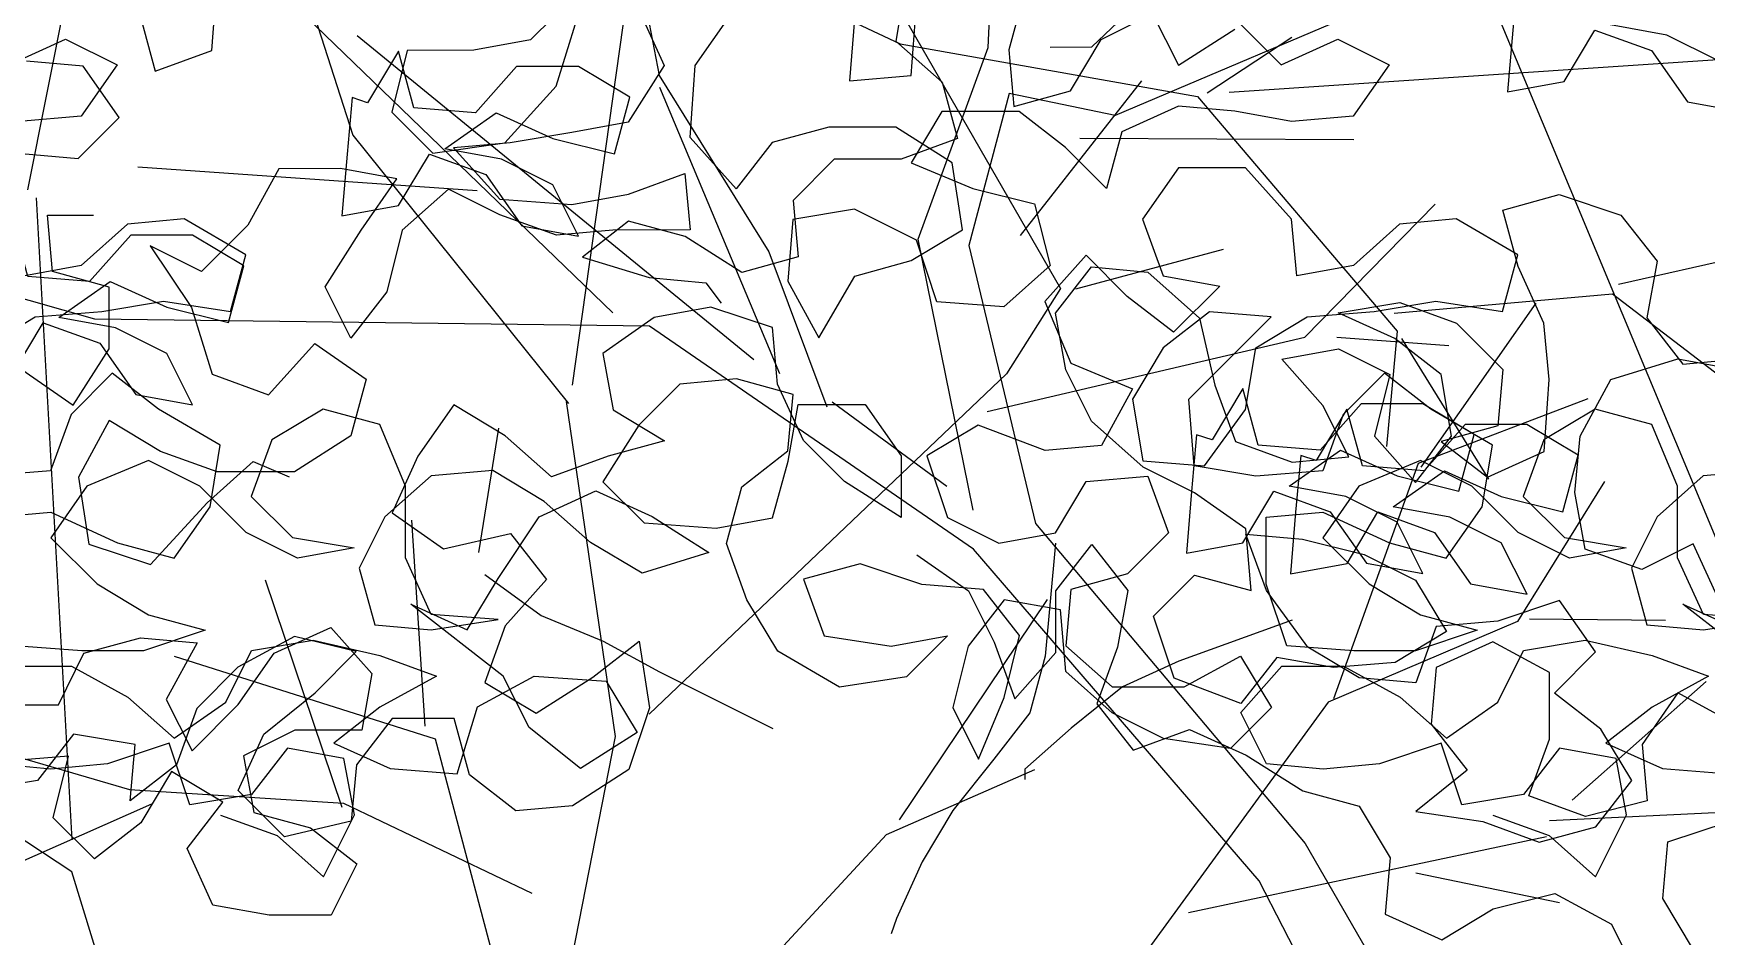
# Model space of a CAD drawing. Header units: metres. Extents: x 37 to 217, y 53 to 242.
# Drawn here: x 45.621 to 48.025, y 61.299 to 62.598 of the extents above; entities that cross this region are included whole.
import ezdxf

# ---------------------------------------------------------------- set-up
doc = ezdxf.new("R2010")
doc.units = ezdxf.units.M
doc.layers.add('DGPRO_Arboles existentes', color=7, linetype='Continuous')

# ---------------------------------------------------------------- blocks, each defined once
blk = doc.blocks.new('Celtis tala VISTA 250 gris')
at = {"color": 252}
for p, q in [((2389.1537, 1075.9269), (2388.4613, 1077.5882)), ((2389.1537, 1075.9269), (2388.4613, 1077.5882)), ((2392.4611, 1077.2983), (2392.2805, 1076.3946)), ((2392.4611, 1077.2983), (2392.2805, 1076.3946)), ((2388.0907, 1076.6731), (2388.1164, 1077.1926)), ((2388.0907, 1076.6731), (2388.1164, 1077.1926)), ((2387.5515, 1076.2917), (2386.6515, 1077.1628)), ((2387.5515, 1076.2917), (2386.6515, 1077.1628)), ((2387.525, 1077.1152), (2387.618, 1076.633)), ((2387.525, 1077.1152), (2387.618, 1076.633)), ((2392.813, 1076.9438), (2393.5344, 1076.6045)), ((2392.813, 1076.9438), (2393.5344, 1076.6045)), ((2388.2395, 1076.6742), (2388.4989, 1076.921)), ((2388.2395, 1076.6742), (2388.4989, 1076.921)), ((2392.6196, 1076.8718), (2392.7479, 1076.4731)), ((2392.6196, 1076.8718), (2392.7479, 1076.4731)), ((2388.6855, 1076.7505), (2388.2734, 1076.5753)), ((2388.6855, 1076.7505), (2388.2734, 1076.5753)), ((2393.494, 1076.7235), (2393.765, 1076.2525)), ((2393.494, 1076.7235), (2393.765, 1076.2525)), ((2387.754, 1076.2242), (2387.184, 1076.6901)), ((2387.754, 1076.2242), (2387.184, 1076.6901)), ((2387.9903, 1076.3978), (2388.0907, 1076.6731)), ((2387.9903, 1076.3978), (2388.0907, 1076.6731)), ((2388.18, 1076.6738), (2388.2395, 1076.6742)), ((2388.18, 1076.6738), (2388.2395, 1076.6742)), ((2393.0636, 1076.1137), (2393.141, 1076.6645)), ((2393.0636, 1076.1137), (2393.141, 1076.6645)), ((2387.618, 1076.633), (2387.7754, 1076.3796)), ((2387.618, 1076.633), (2387.7754, 1076.3796)), ((2387.7915, 1076.204), (2387.619, 1076.6159)), ((2387.7915, 1076.204), (2387.619, 1076.6159)), ((2388.121, 1076.6072), (2388.0631, 1076.3884)), ((2388.121, 1076.6072), (2388.0631, 1076.3884)), ((2388.2734, 1076.5753), (2388.121, 1076.6072)), ((2388.2734, 1076.5753), (2388.121, 1076.6072)), ((2393.5344, 1076.6045), (2393.9616, 1076.5284)), ((2393.5344, 1076.6045), (2393.9616, 1076.5284)), ((2393.9756, 1076.534), (2394.0971, 1076.6141)), ((2393.9756, 1076.534), (2394.0971, 1076.6141)), ((2394.007, 1076.5347), (2394.9295, 1076.5967)), ((2394.007, 1076.5347), (2394.9295, 1076.5967)), ((2393.8812, 1076.5509), (2393.7067, 1076.3289)), ((2393.8812, 1076.5509), (2393.7067, 1076.3289)), ((2393.9616, 1076.5284), (2394.2487, 1076.1911)), ((2393.9616, 1076.5284), (2394.2487, 1076.1911)), ((2387.3565, 1076.4673), (2386.869, 1076.5011)), ((2387.3565, 1076.4673), (2386.869, 1076.5011)), ((2392.7479, 1076.4731), (2393.0579, 1076.0871)), ((2392.7479, 1076.4731), (2393.0579, 1076.0871)), ((2393.7927, 1076.4688), (2394.1862, 1076.4669)), ((2393.7927, 1076.4688), (2394.1862, 1076.4669)), ((2386.807, 1076.2828), (2386.3896, 1076.4012)), ((2386.807, 1076.2828), (2386.3896, 1076.4012)), ((2394.5665, 1076.2587), (2395.2568, 1076.4147)), ((2394.5665, 1076.2587), (2395.2568, 1076.4147)), ((2387.7754, 1076.3796), (2387.859, 1076.1567)), ((2387.7754, 1076.3796), (2387.859, 1076.1567)), ((2388.0694, 1076.0081), (2387.9903, 1076.3978)), ((2388.0694, 1076.0081), (2387.9903, 1076.3978)), ((2388.0631, 1076.3884), (2388.1588, 1075.9889)), ((2388.0631, 1076.3884), (2388.1588, 1075.9889)), ((2392.3448, 1075.4598), (2392.2934, 1076.3829)), ((2392.3448, 1075.4598), (2392.2934, 1076.3829)), ((2394.116, 1076.1828), (2394.3032, 1076.3736)), ((2394.116, 1076.1828), (2394.3032, 1076.3736)), ((2393.7868, 1076.252), (2393.9992, 1076.3092)), ((2393.7868, 1076.252), (2393.9992, 1076.3092)), ((2387.6043, 1076.2724), (2386.807, 1076.2828)), ((2387.6043, 1076.2724), (2386.807, 1076.2828)), ((2388.0698, 1075.9519), (2387.6043, 1076.2724)), ((2388.0698, 1075.9519), (2387.6043, 1076.2724)), ((2393.765, 1076.2525), (2393.6874, 1076.1299)), ((2393.765, 1076.2525), (2393.6874, 1076.1299)), ((2394.5579, 1076.2443), (2394.2442, 1076.2166)), ((2394.5579, 1076.2443), (2394.2442, 1076.2166)), ((2394.283, 1075.9958), (2394.4484, 1076.2317)), ((2394.283, 1075.9958), (2394.4484, 1076.2317)), ((2394.9347, 1075.9559), (2394.5579, 1076.2443)), ((2394.9347, 1075.9559), (2394.5579, 1076.2443)), ((2393.6596, 1076.0759), (2394.116, 1076.1828)), ((2393.6596, 1076.0759), (2394.116, 1076.1828)), ((2394.2487, 1076.1911), (2394.233, 1076.0254)), ((2394.2487, 1076.1911), (2394.233, 1076.0254)), ((2388.0315, 1076.0419), (2387.8665, 1076.1634)), ((2388.0315, 1076.0419), (2387.8665, 1076.1634)), ((2394.1619, 1076.1824), (2394.3226, 1076.1704)), ((2394.1619, 1076.1824), (2394.3226, 1076.1704)), ((2394.2547, 1076.1808), (2394.3796, 1075.9785)), ((2394.2547, 1076.1808), (2394.3796, 1075.9785)), ((2387.3591, 1075.9473), (2387.3878, 1076.1261)), ((2387.3591, 1075.9473), (2387.3878, 1076.1261)), ((2393.6874, 1076.1299), (2393.174, 1075.6407)), ((2393.6874, 1076.1299), (2393.174, 1075.6407)), ((2393.1256, 1075.6086), (2393.0548, 1076.0901)), ((2393.1256, 1075.6086), (2393.0548, 1076.0901)), ((2394.2794, 1076.0013), (2394.5229, 1076.0946)), ((2394.2794, 1076.0013), (2394.5229, 1076.0946)), ((2387.282, 1075.6976), (2387.2629, 1075.9936)), ((2387.282, 1075.6976), (2387.2629, 1075.9936)), ((2394.1575, 1075.6634), (2394.2794, 1076.0013)), ((2394.1575, 1075.6634), (2394.2794, 1076.0013)), ((2388.1588, 1075.9889), (2388.5461, 1075.5289)), ((2388.1588, 1075.9889), (2388.5461, 1075.5289)), ((2394.5462, 1075.9752), (2394.4213, 1075.774)), ((2394.5462, 1075.9752), (2394.4213, 1075.774)), ((2388.4803, 1075.4754), (2388.0698, 1075.9519)), ((2388.4803, 1075.4754), (2388.0698, 1075.9519)), ((2387.1625, 1075.5807), (2387.0525, 1075.9073)), ((2387.1625, 1075.5807), (2387.0525, 1075.9073)), ((2393.5333, 1075.4887), (2393.7463, 1075.8056)), ((2393.5333, 1075.4887), (2393.7463, 1075.8056)), ((2387.2966, 1075.6787), (2386.9215, 1075.7979)), ((2387.2966, 1075.6787), (2386.9215, 1075.7979)), ((2394.4213, 1075.774), (2394.1492, 1075.6579)), ((2394.4213, 1075.774), (2394.1492, 1075.6579)), ((2394.4388, 1075.7776), (2394.6342, 1075.7757)), ((2394.4388, 1075.7776), (2394.6342, 1075.7757)), ((2387.423, 1075.2035), (2387.2966, 1075.6787)), ((2387.423, 1075.2035), (2387.2966, 1075.6787)), ((2394.4999, 1075.5168), (2394.6925, 1075.6874)), ((2394.4999, 1075.5168), (2394.6925, 1075.6874)), ((2392.3441, 1075.414), (2391.9742, 1075.6577)), ((2392.3441, 1075.414), (2391.9742, 1075.6577)), ((2394.1492, 1075.6579), (2393.5609, 1074.8499)), ((2394.1492, 1075.6579), (2393.5609, 1074.8499)), ((2386.7014, 1075.652), (2386.8572, 1075.6066)), ((2386.7014, 1075.652), (2386.8572, 1075.6066)), ((2386.8572, 1075.6066), (2387.1646, 1075.587)), ((2386.8572, 1075.6066), (2387.1646, 1075.587)), ((2392.8844, 1074.3796), (2393.1256, 1075.6086)), ((2392.8844, 1074.3796), (2393.1256, 1075.6086)), ((2386.8885, 1075.5856), (2386.6874, 1075.4962)), ((2386.8885, 1075.5856), (2386.6874, 1075.4962)), ((2387.1646, 1075.587), (2387.4352, 1075.4576)), ((2387.1646, 1075.587), (2387.4352, 1075.4576)), ((2393.5147, 1075.4677), (2393.7278, 1075.5612)), ((2393.5147, 1075.4677), (2393.7278, 1075.5612)), ((2388.5461, 1075.5289), (2388.8411, 1075.0185)), ((2388.5461, 1075.5289), (2388.8411, 1075.0185)), ((2394.4676, 1075.4876), (2394.8053, 1075.5043)), ((2394.4676, 1075.4876), (2394.8053, 1075.5043)), ((2388.7524, 1074.945), (2388.4803, 1075.4754)), ((2388.7524, 1074.945), (2388.4803, 1075.4754)), ((2393.0178, 1074.9309), (2393.5147, 1075.4677)), ((2393.0178, 1074.9309), (2393.5147, 1075.4677)), ((2393.9487, 1075.3553), (2394.4629, 1075.4647)), ((2393.9487, 1075.3553), (2394.4629, 1075.4647)), ((2392.4718, 1074.9993), (2392.3441, 1075.414)), ((2392.4718, 1074.9993), (2392.3441, 1075.414)), ((2394.2755, 1075.4124), (2394.4817, 1075.3701)), ((2394.2755, 1075.4124), (2394.4817, 1075.3701))]:
    blk.add_line(p, q, dxfattribs=at)
for points in [[(2386.988, 1075.5697), (2387.0693, 1075.5403), (2387.1358, 1075.4812), (2387.1801, 1075.5699), (2387.1652, 1075.6512), (2387.0839, 1075.6659), (2387.0323, 1075.5993), (2386.9436, 1075.5845), (2386.914, 1075.6731), (2386.8254, 1075.6435), (2386.7441, 1075.636), (2386.6629, 1075.6433)], [(2386.6849, 1075.7837), (2386.7735, 1075.7838), (2386.8548, 1075.7395), (2386.9214, 1075.6805), (2386.9952, 1075.7323), (2387.0321, 1075.8062), (2387.1207, 1075.821), (2387.2168, 1075.799), (2387.2981, 1075.7695), (2387.2169, 1075.7251), (2387.1504, 1075.6733), (2387.2317, 1075.6365), (2387.3278, 1075.6292), (2387.3572, 1075.7252), (2387.4385, 1075.7696), (2387.5419, 1075.7623), (2387.5863, 1075.6885), (2387.5051, 1075.6367), (2387.4311, 1075.6957), (2387.3941, 1075.7696), (2387.2611, 1075.8729), (2387.3424, 1075.836), (2387.3866, 1075.9099), (2387.4456, 1075.9987), (2387.5269, 1076.0357), (2387.6082, 1075.9988), (2387.6895, 1075.9472), (2387.5935, 1075.9175), (2387.5195, 1075.9618), (2387.453, 1076.0208), (2387.3791, 1076.0651), (2387.2904, 1076.0576), (2387.224, 1075.9984), (2387.1871, 1075.9245), (2387.2094, 1075.8433), (2387.2906, 1075.836), (2387.3867, 1075.8508), (2387.2906, 1075.8581), (2387.2536, 1075.9394), (2387.2535, 1076.0428), (2387.2165, 1076.1314), (2387.1352, 1076.1535), (2387.0614, 1076.1091), (2387.0319, 1076.0278), (2387.091, 1075.9688), (2387.1797, 1075.9541), (2387.0985, 1075.9392), (2387.0246, 1075.9761), (2386.958, 1076.0425), (2386.8841, 1076.0794), (2386.7955, 1076.0424), (2386.7438, 1075.9685), (2386.8104, 1075.902), (2386.8843, 1075.8578), (2386.9656, 1075.8357), (2386.877, 1075.806), (2386.7883, 1075.806), (2386.6922, 1075.8133)], [(2386.6625, 1075.9979), (2386.7438, 1076.0054), (2386.8399, 1075.9612), (2386.9212, 1075.9391), (2386.9728, 1076.013), (2386.9875, 1076.1017), (2386.8988, 1076.1533), (2386.8323, 1076.2049), (2386.7732, 1076.1458), (2386.7437, 1076.0645), (2386.6477, 1076.057)], [(2386.6475, 1076.2417), (2386.7214, 1076.2861), (2386.8174, 1076.2936), (2386.906, 1076.3084), (2387.0021, 1076.2938), (2387.0242, 1076.375), (2386.9355, 1076.4267), (2386.8542, 1076.4192), (2386.7878, 1076.36), (2386.7065, 1076.3452)], [(2386.6841, 1076.6481), (2386.7653, 1076.6851), (2386.8392, 1076.6482), (2386.7876, 1076.5743), (2386.6989, 1076.5668)], [(2388.8158, 1075.5697), (2388.897, 1075.5403), (2388.9636, 1075.4812), (2389.0078, 1075.5699), (2388.993, 1075.6512), (2388.9117, 1075.6659), (2388.8601, 1075.5993), (2388.7714, 1075.5845), (2388.7418, 1075.6731), (2388.6532, 1075.6435), (2388.5719, 1075.636), (2388.4906, 1075.6433), (2388.4536, 1075.7172), (2388.5127, 1075.7837), (2388.6013, 1075.7838), (2388.6826, 1075.7395), (2388.7492, 1075.6805), (2388.823, 1075.7323), (2388.8599, 1075.8062), (2388.9485, 1075.821), (2389.0446, 1075.799), (2389.1259, 1075.7695), (2389.0446, 1075.7251), (2388.9782, 1075.6733), (2389.0595, 1075.6365), (2389.1555, 1075.6292)], [(2389.2219, 1075.7696), (2389.0888, 1075.8729), (2389.1701, 1075.836)], [(2389.2069, 1076.0651), (2389.1182, 1076.0576), (2389.0518, 1075.9984), (2389.0149, 1075.9245), (2389.0371, 1075.8433), (2389.1184, 1075.836), (2389.2144, 1075.8508), (2389.1184, 1075.8581), (2389.0814, 1075.9394), (2389.0813, 1076.0428), (2389.0443, 1076.1314), (2388.963, 1076.1535), (2388.8891, 1076.1091), (2388.8597, 1076.0278), (2388.9188, 1075.9688), (2389.0075, 1075.9541), (2388.9262, 1075.9392), (2388.8523, 1075.9761), (2388.7858, 1076.0425), (2388.7119, 1076.0794), (2388.6232, 1076.0424), (2388.5716, 1075.9685), (2388.6381, 1075.902), (2388.7121, 1075.8578), (2388.7933, 1075.8357), (2388.7047, 1075.806), (2388.6161, 1075.806), (2388.52, 1075.8133), (2388.4904, 1075.9019), (2388.4903, 1075.9979), (2388.5716, 1076.0054), (2388.6676, 1075.9612), (2388.7489, 1075.9391), (2388.8006, 1076.013), (2388.8153, 1076.1017), (2388.7266, 1076.1533), (2388.66, 1076.2049), (2388.601, 1076.1458), (2388.5715, 1076.0645), (2388.4755, 1076.057), (2388.3868, 1076.0717), (2388.3793, 1076.1678), (2388.4974, 1076.2861), (2388.4088, 1076.2934), (2388.3423, 1076.2416), (2388.2981, 1076.1677), (2388.3129, 1076.079), (2388.4016, 1076.0717), (2388.4606, 1076.153), (2388.4753, 1076.2417), (2388.5491, 1076.2861), (2388.6452, 1076.2936), (2388.7338, 1076.3084), (2388.8299, 1076.2938), (2388.852, 1076.375), (2388.7633, 1076.4267), (2388.682, 1076.4192), (2388.6156, 1076.36), (2388.5343, 1076.3452), (2388.5268, 1076.4265), (2388.4603, 1076.5003), (2388.3642, 1076.5002), (2388.3126, 1076.4263), (2388.3422, 1076.345), (2388.4235, 1076.3303), (2388.3571, 1076.2638), (2388.2905, 1076.3154), (2388.2314, 1076.3745), (2388.1723, 1076.3079), (2388.2094, 1076.2193), (2388.298, 1076.1825), (2388.2538, 1076.1011), (2388.1725, 1076.0937), (2388.0765, 1076.1305), (2388.0026, 1076.0861), (2388.0323, 1075.9975), (2388.1062, 1075.9606), (2388.1874, 1075.9755), (2388.2317, 1076.0494), (2388.3203, 1076.0569), (2388.3499, 1075.9756), (2388.2909, 1075.9165), (2388.2097, 1075.8942), (2388.2023, 1075.813), (2388.2689, 1075.7539), (2388.3723, 1075.754), (2388.4535, 1075.7984), (2388.4979, 1075.7246), (2388.4389, 1075.6654), (2388.3428, 1075.6801), (2388.2689, 1075.717), (2388.2024, 1075.776), (2388.1949, 1075.8647), (2388.1136, 1075.8794), (2388.062, 1075.8128), (2388.0399, 1075.7242), (2388.0769, 1075.6503), (2388.1138, 1075.739), (2388.1358, 1075.8277), (2388.0841, 1075.8941), (2387.9954, 1075.9014), (2387.9067, 1075.9309), (2387.8255, 1075.9087), (2387.8551, 1075.8274), (2387.9512, 1075.8127), (2388.0324, 1075.8276), (2387.9734, 1075.7684), (2387.8773, 1075.7536), (2387.7886, 1075.8052), (2387.7442, 1075.879), (2387.7146, 1075.9603), (2387.7367, 1076.0416), (2387.8031, 1076.0933), (2387.8105, 1076.1746), (2387.7292, 1076.1967), (2387.6479, 1076.1892), (2387.5889, 1076.1301), (2387.5372, 1076.0488), (2387.5964, 1075.9897), (2387.6998, 1075.9824), (2387.7811, 1075.9973), (2387.8032, 1076.0786), (2387.8179, 1076.1598), (2387.9139, 1076.1599), (2387.9657, 1076.0861), (2387.9658, 1075.9975), (2387.8845, 1076.0491), (2387.8253, 1076.1081), (2387.7883, 1076.1894), (2387.7808, 1076.2706), (2387.6921, 1076.3001), (2387.6109, 1076.2853), (2387.5371, 1076.2335), (2387.5519, 1076.1522), (2387.6258, 1076.108), (2387.5446, 1076.0857), (2387.4633, 1076.0561), (2387.3968, 1076.1151), (2387.3229, 1076.1594), (2387.2712, 1076.0855), (2387.2344, 1076.0042), (2387.3083, 1075.9525), (2387.4043, 1075.9748), (2387.4561, 1075.9083), (2387.397, 1075.8418), (2387.3676, 1075.7605), (2387.4415, 1075.7162), (2387.5227, 1075.768), (2387.5892, 1075.8198), (2387.604, 1075.7238), (2387.5745, 1075.6351), (2387.4933, 1075.5833), (2387.4121, 1075.5758), (2387.3455, 1075.6275), (2387.3233, 1075.7087), (2387.2346, 1075.7087), (2387.183, 1075.6421), (2387.1757, 1075.5609), (2387.0797, 1075.5386), (2387.0131, 1075.605), (2387.05, 1075.6863), (2387.1238, 1075.7455), (2387.1828, 1075.8047), (2387.0942, 1075.8267), (2387.0129, 1075.7823), (2386.9539, 1075.7232), (2386.9244, 1075.6419), (2386.858, 1075.5901), (2386.8653, 1075.6714), (2386.7766, 1075.6861), (2386.725, 1075.6195), (2386.6363, 1075.6047)], [(2386.702, 1076.5208), (2386.7832, 1076.5135), (2386.8423, 1076.5727), (2386.7905, 1076.6465), (2386.7092, 1076.6538)], [(2386.8717, 1076.7205), (2386.8939, 1076.6392), (2386.9752, 1076.6688), (2386.9825, 1076.7649)], [(2388.1424, 1076.7512), (2388.1203, 1076.6699), (2388.1278, 1076.5886), (2388.209, 1076.6109), (2388.2533, 1076.6848), (2388.3271, 1076.7218), (2388.3641, 1076.6479), (2388.4453, 1076.6997)], [(2388.4527, 1076.7071), (2388.5119, 1076.6481), (2388.5931, 1076.6851), (2388.667, 1076.6482), (2388.6154, 1076.5743), (2388.5267, 1076.5668), (2388.4454, 1076.5815), (2388.3642, 1076.5888), (2388.2829, 1076.5518), (2388.2608, 1076.4705), (2388.2017, 1076.5296), (2388.1351, 1076.5812), (2388.0243, 1076.5811), (2387.9801, 1076.5072), (2388.0688, 1076.4704), (2388.1574, 1076.4483), (2388.1797, 1076.3597), (2388.1132, 1076.3005), (2388.0172, 1076.3078), (2387.9876, 1076.3964), (2387.8989, 1076.4407), (2387.8102, 1076.4258), (2387.8029, 1076.3371), (2387.8473, 1076.2559), (2387.899, 1076.3446), (2387.9802, 1076.3669), (2388.054, 1076.4113), (2388.0392, 1076.5073), (2387.9579, 1076.5589), (2387.8618, 1076.5588), (2387.7806, 1076.5366), (2387.7289, 1076.4701), (2387.6624, 1076.5439), (2387.6697, 1076.6473), (2387.7213, 1076.7212)], [(2387.8986, 1076.714), (2387.8913, 1076.6253), (2387.98, 1076.6328), (2387.9873, 1076.7289)], [(2387.4996, 1076.7506), (2387.4332, 1076.684), (2387.352, 1076.6692), (2387.2559, 1076.6691), (2387.2338, 1076.5804), (2387.293, 1076.5214), (2387.3964, 1076.5362), (2387.4702, 1076.6176), (2387.4997, 1076.7136)], [(2387.5883, 1076.7285), (2387.6253, 1076.6473), (2387.5737, 1076.566), (2387.4924, 1076.5511), (2387.4038, 1076.5362), (2387.3225, 1076.5288), (2387.3891, 1076.455), (2387.4925, 1076.4477), (2387.5738, 1076.4625), (2387.655, 1076.4922), (2387.6625, 1076.4109), (2387.5517, 1076.4108), (2387.4704, 1076.4033), (2387.3891, 1076.4328), (2387.3152, 1076.4697), (2387.2488, 1076.4105), (2387.2267, 1076.3218), (2387.175, 1076.2553), (2387.138, 1076.3291), (2387.1897, 1076.4105), (2387.2413, 1076.4844), (2387.16, 1076.4991), (2387.0714, 1076.499), (2387.0271, 1076.4177), (2386.9607, 1076.3511), (2386.8868, 1076.388), (2386.946, 1076.2994), (2386.9756, 1076.2034), (2387.0569, 1076.1739), (2387.1233, 1076.2479), (2387.1973, 1076.1962), (2387.1752, 1076.1149), (2387.0939, 1076.0631), (2386.9831, 1076.063), (2386.9018, 1076.0925), (2386.8279, 1076.1368), (2386.7837, 1076.0555), (2386.7985, 1075.9594), (2386.8872, 1075.93), (2386.9684, 1076.0187), (2387.0348, 1076.0779), (2387.0866, 1076.0558)], [(2394.711, 1075.8042), (2394.674, 1075.8854), (2394.6001, 1075.8484), (2394.5188, 1075.8779), (2394.504, 1075.9591), (2394.5113, 1076.0404), (2394.5556, 1076.1217), (2394.6516, 1076.1513), (2394.7328, 1076.1366)], [(2393.5429, 1076.697), (2393.5282, 1076.6083), (2393.5948, 1076.5493), (2393.617, 1076.4681), (2393.5357, 1076.4384), (2393.4397, 1076.4383), (2393.3807, 1076.3792), (2393.3881, 1076.2979), (2393.3069, 1076.2757), (2393.2256, 1076.3273), (2393.1443, 1076.3494), (2393.0778, 1076.2976), (2393.1739, 1076.2682), (2393.2552, 1076.2609), (2393.2774, 1076.2313)], [(2394.711, 1075.8042), (2394.674, 1075.8854), (2394.6001, 1075.8484), (2394.5188, 1075.8779), (2394.504, 1075.9591), (2394.5113, 1076.0404), (2394.5556, 1076.1217), (2394.6516, 1076.1513), (2394.7328, 1076.1366)], [(2393.5429, 1076.697), (2393.5282, 1076.6083), (2393.5948, 1076.5493), (2393.617, 1076.4681), (2393.5357, 1076.4384), (2393.4397, 1076.4383), (2393.3807, 1076.3792), (2393.3881, 1076.2979), (2393.3069, 1076.2757), (2393.2256, 1076.3273), (2393.1443, 1076.3494), (2393.0778, 1076.2976), (2393.1739, 1076.2682), (2393.2552, 1076.2609), (2393.2774, 1076.2313)], [(2394.4218, 1076.7052), (2394.4145, 1076.6239), (2394.4072, 1076.5352), (2394.4885, 1076.5501), (2394.5327, 1076.624), (2394.614, 1076.5945), (2394.6658, 1076.5207), (2394.7471, 1076.506), (2394.7101, 1076.5798), (2394.6362, 1076.6167), (2394.5549, 1076.6314), (2394.6287, 1076.6832), (2394.71, 1076.6463), (2394.7987, 1076.6243), (2394.8208, 1076.7055), (2394.7469, 1076.7498), (2394.6582, 1076.7497), (2394.5992, 1076.6832), (2394.5105, 1076.6905), (2394.4883, 1076.7717), (2394.444, 1076.6978), (2394.4218, 1076.7052)], [(2394.4218, 1076.7052), (2394.4145, 1076.6239), (2394.4072, 1076.5352), (2394.4885, 1076.5501), (2394.5327, 1076.624), (2394.614, 1076.5945), (2394.6658, 1076.5207), (2394.7471, 1076.506), (2394.7101, 1076.5798), (2394.6362, 1076.6167), (2394.5549, 1076.6314), (2394.6287, 1076.6832), (2394.71, 1076.6463), (2394.7987, 1076.6243), (2394.8208, 1076.7055), (2394.7469, 1076.7498), (2394.6582, 1076.7497), (2394.5992, 1076.6832), (2394.5105, 1076.6905), (2394.4883, 1076.7717), (2394.444, 1076.6978), (2394.4218, 1076.7052)], [(2387.177, 1076.6013), (2387.1697, 1076.52), (2387.1623, 1076.4313), (2387.2436, 1076.4462), (2387.2879, 1076.5201), (2387.3692, 1076.4906), (2387.4209, 1076.4168), (2387.5022, 1076.4021), (2387.4652, 1076.4759), (2387.3913, 1076.5128), (2387.31, 1076.5275), (2387.3838, 1076.5793), (2387.4651, 1076.5424), (2387.5538, 1076.5203), (2387.5759, 1076.6016), (2387.502, 1076.6459), (2387.4133, 1076.6458), (2387.3543, 1076.5793), (2387.2656, 1076.5866), (2387.2434, 1076.6678), (2387.1991, 1076.5939), (2387.177, 1076.6013)], [(2386.6223, 1076.3588), (2386.615, 1076.2775), (2386.6077, 1076.1889), (2386.689, 1076.2037), (2386.7332, 1076.2776), (2386.8145, 1076.2482), (2386.8663, 1076.1743), (2386.9476, 1076.1596), (2386.9106, 1076.2335), (2386.8367, 1076.2703), (2386.7554, 1076.285), (2386.8292, 1076.3368), (2386.9105, 1076.3), (2386.9992, 1076.2779), (2387.0213, 1076.3592), (2386.9474, 1076.4034), (2386.8587, 1076.4033), (2386.7997, 1076.3368), (2386.711, 1076.3441), (2386.6888, 1076.4253), (2386.6445, 1076.3514), (2386.6223, 1076.3588)], [(2386.6223, 1076.3588), (2386.615, 1076.2775), (2386.6077, 1076.1889), (2386.689, 1076.2037), (2386.7332, 1076.2776), (2386.8145, 1076.2482), (2386.8663, 1076.1743), (2386.9476, 1076.1596), (2386.9106, 1076.2335), (2386.8367, 1076.2703), (2386.7554, 1076.285), (2386.8292, 1076.3368), (2386.9105, 1076.3), (2386.9992, 1076.2779), (2387.0213, 1076.3592), (2386.9474, 1076.4034), (2386.8587, 1076.4033), (2386.7997, 1076.3368), (2386.711, 1076.3441), (2386.6888, 1076.4253), (2386.6445, 1076.3514), (2386.6223, 1076.3588)], [(2386.6948, 1076.2918), (2386.7023, 1076.2105), (2386.7762, 1076.1589), (2386.8278, 1076.2402), (2386.8277, 1076.3289), (2386.7465, 1076.351), (2386.739, 1076.4322), (2386.8055, 1076.4323)], [(2386.6948, 1076.2918), (2386.7023, 1076.2105), (2386.7762, 1076.1589), (2386.8278, 1076.2402), (2386.8277, 1076.3289), (2386.7465, 1076.351), (2386.739, 1076.4322), (2386.8055, 1076.4323)], [(2394.6745, 1075.3018), (2394.6301, 1075.3756), (2394.6374, 1075.4569), (2394.7261, 1075.4865)], [(2394.7333, 1075.6269), (2394.652, 1075.6711), (2394.6004, 1075.5972), (2394.6078, 1075.5159), (2394.5192, 1075.4937), (2394.4379, 1075.5232), (2394.4674, 1075.6045), (2394.4673, 1075.7005), (2394.386, 1075.7448), (2394.3047, 1075.7077), (2394.2974, 1075.6265), (2394.3492, 1075.56), (2394.2754, 1075.5009), (2394.3714, 1075.4862), (2394.4527, 1075.4567), (2394.534, 1075.4789), (2394.5856, 1075.5455), (2394.5412, 1075.6193), (2394.4747, 1075.671), (2394.5337, 1075.7301), (2394.482, 1075.8039), (2394.3933, 1075.7743), (2394.3047, 1075.7668), (2394.2752, 1075.6856), (2394.1939, 1075.6929), (2394.12, 1075.7371), (2394.0608, 1075.8183), (2394.0312, 1075.8996), (2394.1125, 1075.8923), (2394.2012, 1075.8702), (2394.2751, 1075.8333), (2394.3195, 1075.7595), (2394.2456, 1075.7151), (2394.157, 1075.7076), (2394.0757, 1075.7223), (2394.0241, 1075.6558), (2393.928, 1075.6926), (2393.8984, 1075.7813), (2393.9574, 1075.8404), (2394.0387, 1075.8183), (2394.0312, 1075.907), (2393.9573, 1075.9586), (2393.8834, 1075.9955), (2393.8094, 1076.0619), (2393.7724, 1076.1357), (2393.7576, 1076.217), (2393.8092, 1076.2835), (2393.8905, 1076.2762), (2393.9645, 1076.2098), (2393.9867, 1076.1138), (2394.0163, 1076.0325), (2394.0976, 1076.0031), (2394.1789, 1076.0105), (2394.1419, 1076.0844), (2394.0827, 1076.1508), (2394.164, 1076.1657), (2394.2379, 1076.1288), (2394.2158, 1076.0401), (2394.275, 1075.9737), (2394.3266, 1076.0402), (2394.3118, 1076.1289), (2394.2452, 1076.1805), (2394.1639, 1076.2174), (2394.2526, 1076.2322), (2394.3338, 1076.2028), (2394.4004, 1076.1363), (2394.3931, 1076.0551), (2394.3118, 1076.0328), (2394.3784, 1075.9812), (2394.4596, 1076.0182), (2394.4669, 1076.1216), (2394.4594, 1076.2029), (2394.4224, 1076.2841), (2394.4002, 1076.3653), (2394.4814, 1076.3876), (2394.5701, 1076.3581), (2394.6219, 1076.2917), (2394.6072, 1076.2104), (2394.659, 1076.1439), (2394.7402, 1076.1514)], [(2388.3902, 1076.1163), (2388.3829, 1076.0351), (2388.3756, 1075.9464), (2388.4569, 1075.9613), (2388.5011, 1076.0352), (2388.5824, 1076.0057), (2388.6342, 1075.9319), (2388.7155, 1075.9172), (2388.6785, 1075.991), (2388.6046, 1076.0279), (2388.5233, 1076.0426), (2388.5971, 1076.0944), (2388.6784, 1076.0575), (2388.7671, 1076.0354), (2388.7892, 1076.1167), (2388.7152, 1076.161), (2388.6266, 1076.1609), (2388.5676, 1076.0943), (2388.4789, 1076.1016), (2388.4567, 1076.1829), (2388.4124, 1076.109), (2388.3902, 1076.1163)], [(2388.3902, 1076.1163), (2388.3829, 1076.0351), (2388.3756, 1075.9464), (2388.4569, 1075.9613), (2388.5011, 1076.0352), (2388.5824, 1076.0057), (2388.6342, 1075.9319), (2388.7155, 1075.9172), (2388.6785, 1075.991), (2388.6046, 1076.0279), (2388.5233, 1076.0426), (2388.5971, 1076.0944), (2388.6784, 1076.0575), (2388.7671, 1076.0354), (2388.7892, 1076.1167), (2388.7152, 1076.161), (2388.6266, 1076.1609), (2388.5676, 1076.0943), (2388.4789, 1076.1016), (2388.4567, 1076.1829), (2388.4124, 1076.109), (2388.3902, 1076.1163)], [(2394.1099, 1076.0124), (2394.1025, 1075.9311), (2394.0952, 1075.8425), (2394.1765, 1075.8573), (2394.2208, 1075.9313), (2394.302, 1075.9018), (2394.3538, 1075.828), (2394.4351, 1075.8132), (2394.3981, 1075.8871), (2394.3242, 1075.924), (2394.2429, 1075.9387), (2394.3167, 1075.9904), (2394.398, 1075.9536), (2394.4867, 1075.9315), (2394.5088, 1076.0128), (2394.4349, 1076.057), (2394.3462, 1076.057), (2394.2872, 1075.9904), (2394.1985, 1075.9977), (2394.1763, 1076.079), (2394.132, 1076.0051), (2394.1099, 1076.0124)], [(2394.1099, 1076.0124), (2394.1025, 1075.9311), (2394.0952, 1075.8425), (2394.1765, 1075.8573), (2394.2208, 1075.9313), (2394.302, 1075.9018), (2394.3538, 1075.828), (2394.4351, 1075.8132), (2394.3981, 1075.8871), (2394.3242, 1075.924), (2394.2429, 1075.9387), (2394.3167, 1075.9904), (2394.398, 1075.9536), (2394.4867, 1075.9315), (2394.5088, 1076.0128), (2394.4349, 1076.057), (2394.3462, 1076.057), (2394.2872, 1075.9904), (2394.1985, 1075.9977), (2394.1763, 1076.079), (2394.132, 1076.0051), (2394.1099, 1076.0124)], [(2392.2362, 1075.6541), (2392.3249, 1075.6542), (2392.3617, 1075.7281), (2392.443, 1075.7504), (2392.5243, 1075.7431), (2392.48, 1075.6617), (2392.517, 1075.5879), (2392.5834, 1075.6545), (2392.6351, 1075.7284), (2392.7163, 1075.7654), (2392.7755, 1075.699), (2392.7608, 1075.6177), (2392.6647, 1075.6176), (2392.5909, 1075.5806), (2392.6057, 1075.4993), (2392.687, 1075.4772), (2392.7536, 1075.4256), (2392.7167, 1075.3517), (2392.628, 1075.3516), (2392.5468, 1075.3663), (2392.5098, 1075.4475), (2392.5614, 1075.5141), (2392.4875, 1075.5583), (2392.4432, 1075.4844), (2392.3768, 1075.4326), (2392.3176, 1075.4917), (2392.3397, 1075.5804), (2392.2511, 1075.5729)], [(2392.2362, 1075.6541), (2392.3249, 1075.6542), (2392.3617, 1075.7281), (2392.443, 1075.7504), (2392.5243, 1075.7431), (2392.48, 1075.6617), (2392.517, 1075.5879), (2392.5834, 1075.6545), (2392.6351, 1075.7284), (2392.7163, 1075.7654), (2392.7755, 1075.699), (2392.7608, 1075.6177), (2392.6647, 1075.6176), (2392.5909, 1075.5806), (2392.6057, 1075.4993), (2392.687, 1075.4772), (2392.7536, 1075.4256), (2392.7167, 1075.3517), (2392.628, 1075.3516), (2392.5468, 1075.3663), (2392.5098, 1075.4475), (2392.5614, 1075.5141), (2392.4875, 1075.5583), (2392.4432, 1075.4844), (2392.3768, 1075.4326), (2392.3176, 1075.4917), (2392.3397, 1075.5804), (2392.2511, 1075.5729)], [(2388.1874, 1075.9607), (2388.1728, 1075.7982), (2388.1507, 1075.7169), (2388.0991, 1075.6503), (2388.04, 1075.5764), (2387.9958, 1075.5025), (2387.9589, 1075.4212), (2387.9515, 1075.399)], [(2388.1874, 1075.9607), (2388.1728, 1075.7982), (2388.1507, 1075.7169), (2388.0991, 1075.6503), (2388.04, 1075.5764), (2387.9958, 1075.5025), (2387.9589, 1075.4212), (2387.9515, 1075.399)], [(2387.3674, 1075.9156), (2387.4487, 1075.8566), (2387.5374, 1075.8198), (2387.6187, 1075.7755), (2387.7813, 1075.6944)], [(2387.3674, 1075.9156), (2387.4487, 1075.8566), (2387.5374, 1075.8198), (2387.6187, 1075.7755), (2387.7813, 1075.6944)], [(2393.5584, 1075.8696), (2393.6324, 1075.8179), (2393.6694, 1075.7441), (2393.699, 1075.6629), (2393.758, 1075.7294), (2393.758, 1075.8181), (2393.8096, 1075.8846), (2393.8614, 1075.8182), (2393.8467, 1075.7369), (2393.8172, 1075.6556), (2393.869, 1075.5891), (2393.9502, 1075.6188), (2394.0315, 1075.5819), (2394.1128, 1075.5303), (2394.1941, 1075.5082), (2394.2385, 1075.4343), (2394.2312, 1075.3531), (2394.3125, 1075.3162), (2394.3863, 1075.3606), (2394.475, 1075.3828), (2394.5563, 1075.3386), (2394.6303, 1075.1909)], [(2393.5584, 1075.8696), (2393.6324, 1075.8179), (2393.6694, 1075.7441), (2393.699, 1075.6629), (2393.758, 1075.7294), (2393.758, 1075.8181), (2393.8096, 1075.8846), (2393.8614, 1075.8182), (2393.8467, 1075.7369), (2393.8172, 1075.6556), (2393.869, 1075.5891), (2393.9502, 1075.6188), (2394.0315, 1075.5819), (2394.1128, 1075.5303), (2394.1941, 1075.5082), (2394.2385, 1075.4343), (2394.2312, 1075.3531), (2394.3125, 1075.3162), (2394.3863, 1075.3606), (2394.475, 1075.3828), (2394.5563, 1075.3386), (2394.6303, 1075.1909)], [(2388.5274, 1075.8502), (2388.3649, 1075.791), (2388.2837, 1075.7539), (2388.2098, 1075.6948), (2388.1434, 1075.6356), (2388.1434, 1075.6208)], [(2388.5274, 1075.8502), (2388.3649, 1075.791), (2388.2837, 1075.7539), (2388.2098, 1075.6948), (2388.1434, 1075.6356), (2388.1434, 1075.6208)]]:
    blk.add_lwpolyline(points, dxfattribs=at)

msp = doc.modelspace()

# ---------------------------------------------------------------- block references
at = {"layer": 'DGPRO_Arboles existentes'}
for p in [(-2346.6683, -1014.0216), (-2341.0982, -1014.0958)]:
    msp.add_blockref('Celtis tala VISTA 250 gris', p, dxfattribs=at)

doc.saveas('drawing.dxf')
